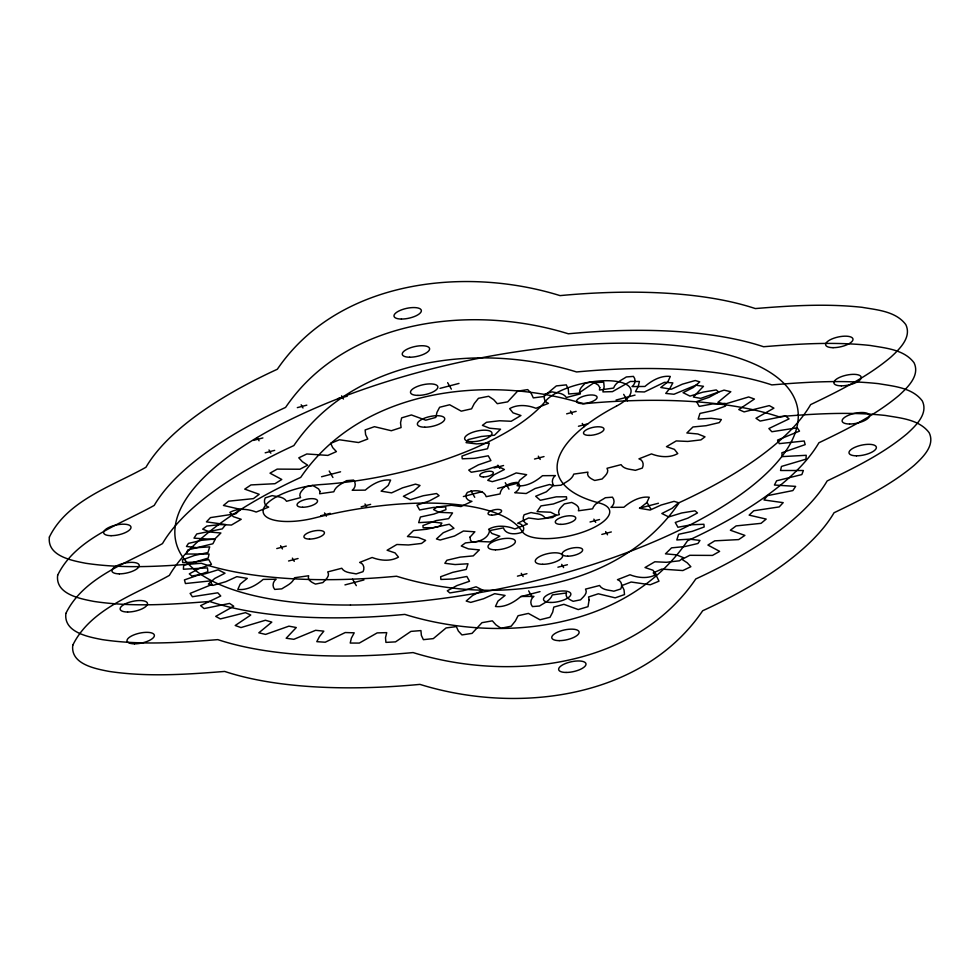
<?xml version="1.0" encoding="UTF-8"?>
<svg xmlns="http://www.w3.org/2000/svg" width="980" height="980" viewBox="0 0 980 980"><rect width="100%" height="100%" fill="white"/><g stroke="black" fill="none" stroke-linecap="round" stroke-linejoin="round"><path stroke-width="1.47" d="M297.32 407.631L306.814 405.157M337.769 398.676L347.275 396.202M439.996 388.374L458.995 383.425M253.379 440.412L262.885 437.938M265.176 452.821L274.682 450.359M321.562 476.746L340.562 471.797M616.053 400.048L635.052 395.099M566.648 413.842L576.142 411.367M578.445 426.263L587.939 423.789M494.055 467.999L503.561 465.524M534.504 459.044L544.01 456.57M320.705 515.786L330.199 513.312M361.155 506.832L370.648 504.357M463.381 496.529L482.38 491.593M497.62 488.408L516.619 483.471M276.764 548.567L286.27 546.093M288.561 560.989L298.067 558.514M344.948 584.901L363.948 579.952M639.438 508.204L658.438 503.255M590.034 521.997L599.527 519.523M601.83 534.418L611.324 531.944M517.44 576.154L526.934 573.68M557.89 567.2L567.396 564.725M521.005 596.575L540.005 591.626M623.697 394.352L627.42 400.808M647.082 502.507L650.793 508.963M582.267 423.421L584.129 426.643M570.47 411L572.32 414.221M605.652 531.577L607.502 534.798M593.856 519.155L595.705 522.377M538.326 456.19L540.188 459.424M561.712 564.358L563.574 567.579M497.877 465.157L499.739 468.379M447.64 382.678L451.351 389.134M505.264 482.711L508.975 489.167M521.262 573.312L523.124 576.534M471.025 490.833L474.737 497.289M528.649 590.866L532.361 597.322M341.591 395.822L343.453 399.044M364.977 503.977L366.839 507.199M301.142 404.777L302.992 407.999M329.207 471.037L332.918 477.493M324.527 512.932L326.377 516.166M352.579 579.192L356.304 585.648M268.998 449.979L270.86 453.201M257.201 437.558L259.063 440.78M292.383 558.135L294.245 561.356M280.586 545.713L282.448 548.935M589.139 599.821L588 606.669L578.237 609.572L563.892 604.317L553.786 607.086L552.683 612.157L550.013 617.278L539.98 619.764L528.404 613.419L518.065 615.734L515.358 620.989L511.168 626.22L501.001 628.266L495.966 624.873L492.352 620.842L481.964 622.68L472.054 633.374L461.923 634.93L458.371 631.059L456.349 626.6L446.096 627.935L433.307 638.617L423.372 639.658L421.363 635.371L420.935 630.593L410.951 631.389L395.528 641.876L385.936 642.39L385.495 637.735L386.733 632.639L377.178 632.896L359.317 643.076L350.228 643.052L351.367 638.139L354.221 632.823L345.242 632.541L325.238 642.219L316.797 641.667L319.492 636.535L323.841 631.157L315.609 630.312L293.829 639.315L286.172 638.237L296.303 627.531L288.916 626.159L265.592 634.403L258.83 632.811L271.828 622.116L265.409 620.254L240.982 627.567L235.225 625.497L250.77 615.024L245.441 612.659L220.365 618.919L215.698 616.383L233.742 606.228L229.565 603.435L204.073 608.58L200.594 605.64L220.745 595.987L217.793 592.802L192.374 596.722L190.108 593.415L211.974 584.46L210.296 580.907L185.441 583.541L184.436 579.915L207.858 571.732L207.466 567.898L183.395 569.233L183.664 565.35L208.177 558.098L209.083 554.031L186.249 554.019L187.793 549.952L212.893 543.753L215.11 539.515L193.979 538.155L196.76 533.953L222.276 528.882L225.731 524.557L206.449 521.875L210.443 517.612L235.849 513.765L240.504 509.404L223.464 505.447L228.597 501.184L253.416 498.624L259.21 494.3L244.755 489.13L250.954 484.929L274.976 483.704L281.787 479.477L270.002 473.169L277.168 469.114L299.905 469.224L307.647 465.182L302.367 461.702L298.79 457.832L306.801 453.973L327.847 455.406L336.41 451.596L332.71 447.64L330.664 443.352L339.399 439.763L358.545 442.531L367.77 439.016L365.601 434.593L365.136 429.963L374.446 426.68L391.326 430.735L401.077 427.562L400.538 422.784L401.641 417.86L411.404 414.957L425.724 420.187L435.843 417.419L436.958 412.372L439.628 407.264L449.661 404.765L461.262 411.159L471.588 408.832L474.283 403.552L478.473 398.309L488.64 396.275L493.675 399.668L497.289 403.687L507.665 401.849L517.587 391.155L527.718 389.611L531.27 393.482L533.304 397.892L543.569 396.569L556.334 385.912L566.281 384.871L568.29 389.17L568.682 393.985L578.666 393.188L594.113 382.666L603.705 382.151L604.146 386.794L602.908 391.902L612.463 391.645L630.336 381.453L639.413 381.477L638.274 386.402L635.481 391.669L644.436 391.963L664.403 382.31L672.844 382.874L670.149 387.994L665.726 393.421L673.971 394.254L695.812 385.214L703.469 386.304L693.338 397.01L700.725 398.37L724.036 390.126L730.798 391.731L717.899 402.376L724.306 404.25L748.659 396.961L754.416 399.044L738.761 409.554L744.102 411.894L769.263 405.61L773.918 408.146L755.972 418.276L760.137 421.069L785.543 415.949L789.035 418.889L768.871 428.542L771.836 431.739L797.255 427.807L799.509 431.114L777.544 440.106L779.247 443.646L804.188 440.988L805.18 444.614L781.881 452.785L782.248 456.607L806.234 455.296L805.964 459.179L781.464 466.431L780.545 470.498L803.38 470.51L801.836 474.577L776.626 480.788L774.433 485.027L795.65 486.374L792.869 490.576L767.463 495.647L763.984 499.971L783.192 502.654L779.198 506.917L753.779 510.764L749.124 515.125L766.176 519.082L761.031 523.345L736.127 525.905L730.357 530.229L744.874 535.399L738.675 539.588L714.751 540.838L707.915 545.064L719.639 551.36L712.485 555.415L689.736 555.305L681.994 559.36L687.274 562.826L690.851 566.697L682.84 570.556L661.733 569.098L653.182 572.908L656.943 576.889L658.977 581.177L650.242 584.766L631.145 582.022L621.92 585.538L624.04 589.936L624.505 594.566L615.195 597.849L598.315 593.794L588.563 596.967L589.139 599.821M49.392 537.04C46.967 556.028 71.785 560.548 85.652 563.255C123.946 569 162.888 566.33 201.292 563.279A349.088 126.236 -12.2 0 0 396.557 576.228C492.683 606.106 618.809 591.455 679.287 502.605A349.088 126.236 -12.2 0 0 810.644 404.605C838.598 391.167 866.859 377.263 890.759 357.21C899.322 349.309 911.964 337.39 905.802 324.601C895.83 311.248 877.173 309.925 862.008 307.304C826.544 303.457 790.762 305.638 755.323 308.565A349.088 126.236 -12.2 0 0 560.058 295.617C463.932 265.727 337.806 280.378 277.328 369.24A349.088 126.236 -12.2 0 0 145.971 467.24C112.516 486.068 67.302 500.302 49.392 537.04M57.649 575.211C55.223 594.199 80.042 598.719 93.909 601.426C132.202 607.171 171.145 604.501 209.549 601.451A349.088 126.236 -12.2 0 0 404.813 614.399C500.939 644.289 627.065 629.638 687.531 540.776A349.088 126.236 -12.2 0 0 818.9 442.776C846.842 429.35 875.103 415.434 899.015 395.393C907.578 387.48 920.22 375.56 914.058 362.772C904.087 349.419 885.43 348.096 870.264 345.474C834.801 341.628 799.019 343.809 763.579 346.736A349.088 126.236 -12.2 0 0 568.314 333.788C472.189 303.91 346.062 318.561 285.584 407.411A349.088 126.236 -12.2 0 0 154.228 505.411C120.761 524.239 75.558 538.473 57.649 575.211M65.893 613.382C63.467 632.382 88.286 636.89 102.165 639.597C140.459 645.342 179.389 642.672 217.805 639.622A349.088 126.236 -12.2 0 0 413.07 652.57C509.184 682.46 635.322 667.809 695.788 578.947A349.088 126.236 -12.2 0 0 827.145 480.947C855.099 467.521 883.36 453.605 907.26 433.564C915.835 425.663 928.477 413.732 922.315 400.943C912.331 387.59 893.687 386.279 878.521 383.658C843.057 379.799 807.275 381.98 771.836 384.907A349.088 126.236 -12.2 0 0 576.571 371.959C480.445 342.081 354.307 356.732 293.841 445.582A349.088 126.236 -12.2 0 0 162.484 543.594C129.017 562.41 83.802 576.644 65.893 613.382M72.777 645.195C70.352 664.183 95.17 668.703 109.037 671.41C147.331 677.155 186.274 674.485 224.677 671.435A349.088 126.236 -12.2 0 0 419.942 684.383C516.068 714.273 642.194 699.622 702.672 610.76A349.088 126.236 -12.2 0 0 834.029 512.76C861.971 499.335 890.244 485.419 914.144 465.377C922.707 457.464 935.349 445.545 929.187 432.756C919.216 419.403 900.559 418.08 885.393 415.459C849.93 411.612 814.147 413.793 778.708 416.721A349.088 126.236 -12.2 0 0 583.443 403.772C487.317 373.895 361.191 388.546 300.713 477.395A349.088 126.236 -12.2 0 0 169.356 575.395C135.889 594.223 90.687 608.457 72.777 645.195M470.033 537.065L470.474 540.164L472.201 542.161C478.963 542.014 488.604 538.449 489.559 530.609L503.389 527.877C505.864 535.264 516.607 534.492 522.266 532.128C525.868 528.122 522.426 523.614 517.685 523.198L528.637 517.979L538.13 519.278L552.708 517.477L556.064 514.978L550.699 512.234L537.077 511.621L540.972 505.901L553.443 503.953L566.685 499.004L566.465 496.787L556.273 496.848L540.323 500.278L535.668 496.248L546.362 491.801L553.21 485.59L549.51 484.512L535.141 488.505L526.187 493.528L514.757 492.72C518.457 490.711 522.058 485.566 517.416 482.38C510.654 482.515 501.013 486.08 500.057 493.932L486.227 496.664C483.752 489.277 473.009 490.049 467.35 492.413C463.748 496.419 467.203 500.927 471.944 501.331L460.992 506.562L451.486 505.264L436.921 507.064L433.564 509.563L438.93 512.307L452.552 512.92L448.656 518.641L436.174 520.588L422.944 525.537L423.164 527.755L433.356 527.693L449.305 524.251L453.961 528.281L443.266 532.728L436.418 538.939L440.13 540.029L454.487 536.036L463.442 531.013L474.871 531.809L470.033 537.065M319.97 491.384L319.651 493.761L333.825 491.776C335.662 486.08 341.959 483.752 346.479 480.666L353.584 480.09C356.316 483.226 355.544 487.918 352.212 490.27L365.258 490.135C372.155 484.157 381.379 478.951 390.616 480.102L388.19 485.48L381.134 491.152L391.571 492.867L402.621 487.82L415.483 484.132L420.04 485.468L413.683 491.054L403.405 496.297L410.314 499.702L423.274 495.733L436.553 493.528L439.101 495.66L429.448 500.903L416.941 505.202L419.648 509.968L433.258 507.456L445.655 506.942L445.937 509.674L433.932 514.071L420.42 516.999L418.668 522.659L431.58 521.862L441.894 523.087L439.885 526.138L426.692 529.261L413.511 530.548L407.46 536.538L418.423 537.518L425.639 540.384L421.523 543.447L408.44 544.978L396.876 544.488L387.125 550.233L395.063 552.916L398.468 557.118C390.689 561.601 380.399 560.732 372.143 557.485L359.648 562.422C363.764 563.512 364.866 568.192 363.053 571.659L356.132 573.913C351.305 572.737 344.74 573.03 341.751 568.265L327.737 571.904C330.395 576.081 325.323 579.878 322.861 582.598L315.487 584.08C312.363 582.61 306.838 580.221 308.663 575.762L294.49 577.747C292.64 583.431 286.344 585.758 281.811 588.858L274.719 589.421C271.987 586.285 272.771 581.593 276.103 579.241L263.167 579.388C256.27 585.366 247.058 590.573 237.809 589.421L240.235 584.043L247.279 578.371L236.842 576.657L225.792 581.704L212.93 585.391L208.373 584.056L214.718 578.47L224.996 573.226L218.087 569.821L205.126 573.802L191.835 576.007L189.287 573.876L198.94 568.633L211.447 564.333L208.728 559.568L195.13 562.079L182.709 562.594L182.427 559.874L194.444 555.476L207.944 552.536L209.696 546.877L196.772 547.685L186.457 546.448L188.466 543.41L201.66 540.286L214.841 539L220.88 532.998L209.916 532.018L202.689 529.163L206.792 526.089L219.888 524.557L231.464 525.047L241.203 519.302L233.252 516.632L229.847 512.43C237.626 507.934 247.916 508.804 256.172 512.05L268.667 507.113C264.551 506.023 263.436 501.356 265.237 497.877L272.171 495.623C276.997 496.799 283.575 496.505 286.564 501.27L300.578 497.62C297.908 493.455 302.979 489.645 305.429 486.925L312.804 485.443L318.549 488.885L319.97 491.384M599.785 387.663L599.454 390.052L613.627 388.068C615.501 382.384 621.798 380.056 626.33 376.957L633.435 376.394C636.143 379.554 635.322 384.234 631.99 386.586L644.926 386.463C651.823 380.497 661.059 375.279 670.308 376.443L667.858 381.82L660.789 387.492L671.288 389.232L682.362 384.185L695.236 380.522L699.769 381.857L693.399 387.443L683.085 392.674L689.969 396.104L702.942 392.135L716.221 389.942L718.744 392.074L709.067 397.317L696.547 401.616L699.218 406.394L712.827 403.882L725.225 403.393L725.482 406.112L713.465 410.51L699.953 413.425L698.164 419.097L711.064 418.301L721.366 419.55L719.332 422.601L706.139 425.7L692.958 426.974L686.882 432.976L697.821 433.969L705.012 436.835L700.884 439.91L687.813 441.429L676.249 440.927L666.473 446.672L674.399 449.355L677.768 453.569C669.989 458.04 659.712 457.17 651.48 453.912L638.96 458.836C643.076 459.939 644.13 464.63 642.304 468.085L635.371 470.339C630.569 469.151 623.99 469.445 621.051 464.667L607.024 468.293C609.646 472.495 604.55 476.268 602.088 479L594.713 480.47C591.589 479 586.101 476.574 587.939 472.127L573.778 474.1C571.891 479.796 565.595 482.111 561.05 485.21L553.957 485.774C551.25 482.613 552.071 477.934 555.403 475.582L542.479 475.704C535.57 481.67 526.346 486.889 517.097 485.725L519.547 480.347L526.615 474.675L516.203 472.936L505.141 477.983L492.279 481.658L487.721 480.323L494.104 474.737L504.406 469.506L497.522 466.088L484.549 470.057L471.27 472.25L468.734 470.106L478.412 464.863L490.919 460.576L488.236 455.798L474.639 458.309L462.242 458.799L461.972 456.08L473.989 451.682L487.501 448.754L489.29 443.095L476.378 443.891L466.076 442.642L468.109 439.604L481.303 436.492L494.484 435.218L500.547 429.216L489.596 428.223L482.405 425.357L486.533 422.282L499.604 420.763L511.168 421.265L520.931 415.52L513.018 412.837L509.637 408.636C517.416 404.152 527.693 405.022 535.938 408.28L548.445 403.356C544.329 402.253 543.263 397.562 545.088 394.095L552.022 391.853C556.824 393.041 563.402 392.747 566.354 397.525L580.38 393.887C577.747 389.697 582.831 385.912 585.293 383.192L592.667 381.71L598.376 385.165L599.785 387.663M566.44 592.949C564.578 597.384 570.042 599.834 573.165 601.304L580.54 599.834C583.014 597.102 588.135 593.341 585.513 589.127L599.552 585.501C602.48 590.291 609.046 589.997 613.835 591.197L620.781 588.956C622.606 585.501 621.602 580.797 617.474 579.682L630.005 574.77C638.225 578.041 648.503 578.911 656.269 574.439L652.925 570.225L645.024 567.53L654.812 561.785L666.363 562.299L679.434 560.793L683.562 557.718L676.396 554.839L665.469 553.835L671.57 547.845L684.738 546.583L697.944 543.484L699.977 540.433L689.7 539.172L676.8 539.956L678.613 534.296L692.125 531.38L704.155 526.995L703.91 524.263L691.525 524.753L677.915 527.24L675.269 522.463L687.801 518.175L697.49 512.932L694.979 510.801L681.688 512.981L668.715 516.938L661.855 513.508L672.182 508.277L678.577 502.691L674.044 501.344L661.169 505.019L650.083 510.053L639.695 508.314L646.8 502.642L649.274 497.252C640.026 496.088 630.789 501.307 623.856 507.26L610.944 507.371C614.276 505.031 615.146 500.351 612.451 497.166L605.371 497.73C600.801 500.817 594.505 503.144 592.582 508.828L578.421 510.788C580.295 506.366 574.831 503.904 571.707 502.434L564.333 503.904C561.859 506.636 556.738 510.384 559.347 514.61L545.309 518.236C542.393 513.447 535.827 513.728 531.038 512.54L524.104 514.782C522.266 518.224 523.259 522.928 527.387 524.043L514.855 528.967C506.636 525.684 496.37 524.815 488.591 529.286L491.935 533.5L499.825 536.195L490.024 541.94L478.485 541.426L465.414 542.932L461.274 545.995L468.44 548.886L479.367 549.89L473.267 555.88L460.086 557.142L446.892 560.241L444.846 563.292L455.124 564.554L468.011 563.77L466.198 569.441L452.687 572.357L440.645 576.73L440.89 579.462L453.274 578.984L466.884 576.485L469.518 581.275L456.986 585.562L447.297 590.793L449.808 592.937L463.087 590.756L476.072 586.799L482.92 590.23L472.593 595.46L466.186 601.046L470.719 602.394L483.593 598.731L494.68 593.696L505.068 595.436L497.963 601.108L495.464 606.485C504.725 607.661 513.961 602.443 520.895 596.489L533.916 596.379C530.584 598.719 529.727 603.398 532.422 606.583L539.515 606.02C544.072 602.933 550.368 600.605 552.279 594.921L566.44 592.949M483.446 476.966A6.983 2.524 -12.2 0 0 493.393 472.691A6.983 2.524 -12.2 0 0 482.846 472.63A6.983 2.524 -12.2 0 0 483.446 476.966M582.169 403.589A10.474 3.785 -12.2 0 0 597.102 397.157A10.474 3.785 -12.2 0 0 581.275 397.072A10.474 3.785 -12.2 0 0 582.169 403.589M302.624 507.26A10.474 3.785 -12.2 0 0 317.557 500.841A10.474 3.785 -12.2 0 0 301.73 500.743A10.474 3.785 -12.2 0 0 302.624 507.26M616.457 406.1A183.272 66.273 -12.2 0 0 599.344 503.034A45.092 16.305 -12.2 0 1 584.95 531.38A45.092 16.305 -12.2 0 1 522.291 531.613A183.272 66.273 -12.2 0 0 315.058 517.869A45.092 16.305 -12.2 0 1 263.204 510.041A45.092 16.305 -12.2 0 1 320.938 484.573A183.272 66.273 -12.2 0 0 545.284 401.371A45.092 16.305 -12.2 0 1 611.532 380.865A45.092 16.305 -12.2 0 1 616.457 406.1M560.842 524.374A10.474 3.785 -12.2 0 0 575.774 517.955A10.474 3.785 -12.2 0 0 559.948 517.869A10.474 3.785 -12.2 0 0 560.842 524.374M491.691 515.137A6.983 2.524 -12.2 0 0 501.65 510.862A6.983 2.524 -12.2 0 0 491.103 510.801A6.983 2.524 -12.2 0 0 491.691 515.137M350.46 605.028A317.949 114.979 -12.2 0 0 797.475 407.607A317.949 114.979 -12.2 0 0 311.738 409.652A317.949 114.979 -12.2 0 0 350.46 605.028M841.318 385.838A13.965 5.047 -12.2 0 0 861.224 377.276A13.965 5.047 -12.2 0 0 840.117 377.153A13.965 5.047 -12.2 0 0 841.318 385.838M409.689 357.222A13.965 5.047 -12.2 0 0 429.595 348.66A13.965 5.047 -12.2 0 0 408.501 348.537A13.965 5.047 -12.2 0 0 409.689 357.222M550.956 602.467A13.965 5.047 -12.2 0 0 570.862 593.904A13.965 5.047 -12.2 0 0 549.755 593.782A13.965 5.047 -12.2 0 0 550.956 602.467M119.327 573.851A13.965 5.047 -12.2 0 0 139.233 565.288A13.965 5.047 -12.2 0 0 118.127 565.166A13.965 5.047 -12.2 0 0 119.327 573.851M495.451 549.829A13.965 5.047 -12.2 0 0 515.37 541.266A13.965 5.047 -12.2 0 0 494.263 541.144A13.965 5.047 -12.2 0 0 495.451 549.829M856.447 455.823A13.965 5.047 -12.2 0 0 876.365 447.26A13.965 5.047 -12.2 0 0 855.258 447.137A13.965 5.047 -12.2 0 0 856.447 455.823M424.818 427.207A13.965 5.047 -12.2 0 0 444.736 418.644A13.965 5.047 -12.2 0 0 423.63 418.521A13.965 5.047 -12.2 0 0 424.818 427.207M566.085 672.452A13.965 5.047 -12.2 0 0 585.991 663.889A13.965 5.047 -12.2 0 0 564.897 663.766A13.965 5.047 -12.2 0 0 566.085 672.452M134.456 643.836A13.965 5.047 -12.2 0 0 154.375 635.273A13.965 5.047 -12.2 0 0 133.268 635.15A13.965 5.047 -12.2 0 0 134.456 643.836M849.574 424.009A13.965 5.047 -12.2 0 0 869.481 415.447A13.965 5.047 -12.2 0 0 848.374 415.324A13.965 5.047 -12.2 0 0 849.574 424.009M417.946 395.393A13.965 5.047 -12.2 0 0 437.852 386.83A13.965 5.047 -12.2 0 0 416.745 386.708A13.965 5.047 -12.2 0 0 417.946 395.393M559.213 640.638A13.965 5.047 -12.2 0 0 579.119 632.076A13.965 5.047 -12.2 0 0 558.012 631.953A13.965 5.047 -12.2 0 0 559.213 640.638M127.584 612.022A13.965 5.047 -12.2 0 0 147.49 603.46A13.965 5.047 -12.2 0 0 126.383 603.337A13.965 5.047 -12.2 0 0 127.584 612.022M589.054 435.39A10.474 3.785 -12.2 0 0 603.986 428.971A10.474 3.785 -12.2 0 0 588.159 428.885A10.474 3.785 -12.2 0 0 589.054 435.39M567.726 556.187A10.474 3.785 -12.2 0 0 582.659 549.768A10.474 3.785 -12.2 0 0 566.832 549.67A10.474 3.785 -12.2 0 0 567.726 556.187M309.509 539.074A10.474 3.785 -12.2 0 0 324.441 532.642A10.474 3.785 -12.2 0 0 308.614 532.557A10.474 3.785 -12.2 0 0 309.509 539.074M472.066 441.674A13.965 5.047 -12.2 0 0 491.985 433.111A13.965 5.047 -12.2 0 0 470.878 432.988A13.965 5.047 -12.2 0 0 472.066 441.674M833.061 347.667A13.965 5.047 -12.2 0 0 852.98 339.105A13.965 5.047 -12.2 0 0 831.873 338.982A13.965 5.047 -12.2 0 0 833.061 347.667M401.433 319.051A13.965 5.047 -12.2 0 0 421.351 310.489A13.965 5.047 -12.2 0 0 400.244 310.366A13.965 5.047 -12.2 0 0 401.433 319.051M542.7 564.296A13.965 5.047 -12.2 0 0 562.618 555.734A13.965 5.047 -12.2 0 0 541.511 555.611A13.965 5.047 -12.2 0 0 542.7 564.296M111.071 535.68A13.965 5.047 -12.2 0 0 130.989 527.118A13.965 5.047 -12.2 0 0 109.883 526.995A13.965 5.047 -12.2 0 0 111.071 535.68"/></g></svg>
